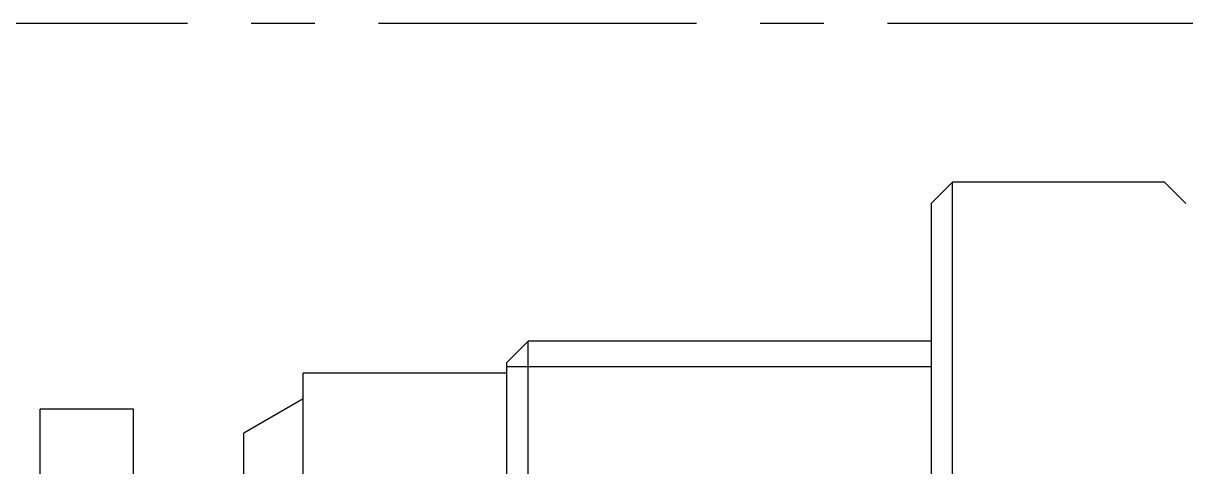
# Model space of a CAD drawing. Extents: x -609 to 199, y 159 to 558.
# Drawn here: x -465.17 to -437.77, y 237.79 to 248.25 of the extents above; entities that cross this region are included whole.
import ezdxf

# ---------------------------------------------------------------- set-up
doc = ezdxf.new("R2010")
doc.units = 0
doc.linetypes.add('CENTER', pattern=[12, 7.5, -1.5, 1.5, -1.5])
doc.linetypes.add('CONTINOUS', pattern=[0])
doc.layers.get('0').update_dxf_attribs({"linetype": 'CONTINUOUS'})
doc.layers.add('CENTER', color=1, linetype='CENTER')

msp = doc.modelspace()

# ---------------------------------------------------------------- linework, layer by layer
at = {"color": 7, "linetype": 'CONTINOUS'}
for p, q in [((-443.773, 244.001), (-443.273, 244.501)), ((-443.273, 217.001), (-443.273, 244.501)), ((-438.273, 244.501), (-443.273, 244.501)), ((-438.273, 244.501), (-437.773, 244.001)), ((-443.773, 244.001), (-443.773, 217.501)), ((-453.273, 240.751), (-453.773, 240.251)), ((-453.273, 220.751), (-453.273, 240.751)), ((-443.773, 240.751), (-453.273, 240.751)), ((-453.773, 221.251), (-453.773, 240.251)), ((-443.773, 240.151), (-453.773, 240.151)), ((-458.573, 221.501), (-458.573, 240.001)), ((-453.773, 240.001), (-458.573, 240.001)), ((-458.573, 239.395), (-459.973, 238.586)), ((-464.773, 222.351), (-464.773, 239.151)), ((-462.573, 239.151), (-464.773, 239.151)), ((-462.573, 222.351), (-462.573, 239.151)), ((-459.973, 222.922), (-459.973, 238.586))]:
    msp.add_line(p, q, dxfattribs=at)
at = {"layer": 'CENTER', "color": 1, "linetype": 'CENTER'}
msp.add_line((-480.801, 248.251), (195.156, 248.251), dxfattribs=at)

doc.saveas('drawing.dxf')
